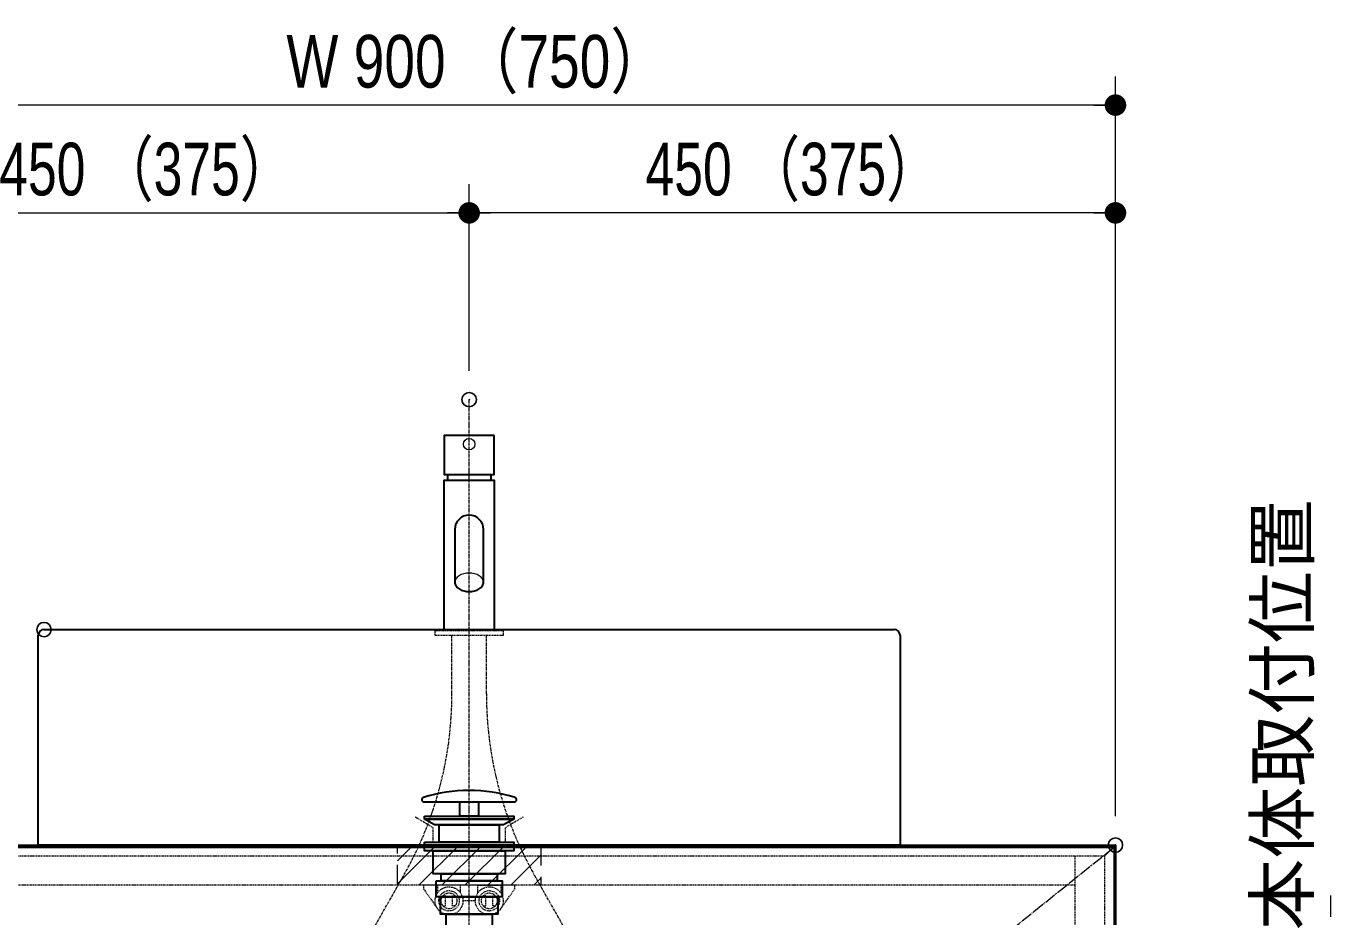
# Model space of a CAD drawing. Units: millimetres, scale not verified. Extents: x -6062 to 6062, y -3045 to 3045.
# Drawn here: x 179 to 1088, y -1430 to -810 of the extents above; entities that cross this region are included whole.
import ezdxf
from ezdxf.enums import TextEntityAlignment as Align

# ---------------------------------------------------------------- set-up
doc = ezdxf.new("R2010")
doc.units = ezdxf.units.MM
doc.header["$LTSCALE"] = 20
doc.header["$PDMODE"] = 32
doc.header["$PDSIZE"] = 10
for name, pattern in [('USER1', [1.11, 0.71, -0.4]), ('USER2', [2.91, 1.76, -0.4, 0.35, -0.4]), ('USER3', [10.5, 8, -0.5, 0.5, -0.5, 0.5, -0.5])]:
    doc.linetypes.add(name, pattern=pattern)
for name, color, linetype, lineweight in [('0-0_5ボウル・キャビネット', 7, 'Continuous', 15), ('0-2_4給排水', 7, 'Continuous', 30), ('0-4_2寸法-2', 7, 'Continuous', 15), ('0-5_0', 7, 'Continuous', 25), ('0-7_2寸法-1', 7, 'Continuous', 15)]:
    doc.layers.add(name, color=color, linetype=linetype, lineweight=lineweight)
doc.layers.add('0-6_Defpoints', color=7, linetype='Continuous')
doc.styles.add('ＭＳ Ｐゴシック', font='')
doc.styles.get('ＭＳ Ｐゴシック').set_extended_font_data('MS PGothic')

# ---------------------------------------------------------------- blocks, each defined once
blk = doc.blocks.new('_Dot')
at = {"layer": '0-5_0'}
blk.add_line((-10, 0), (-20, 0), dxfattribs=at)
for points in [[(0, 0), (-10, 0), (-9.92, 1.25)], [(0, 0), (-9.92, -1.25), (-10, 0)], [(0, 0), (-9.92, 1.25), (-9.69, 2.49)], [(0, 0), (-9.69, -2.49), (-9.92, -1.25)], [(0, 0), (-9.69, 2.49), (-9.3, 3.68)], [(0, 0), (-9.3, -3.68), (-9.69, -2.49)], [(0, 0), (-9.3, 3.68), (-8.76, 4.82)], [(0, 0), (-8.76, -4.82), (-9.3, -3.68)], [(0, 0), (-8.76, 4.82), (-8.09, 5.88)], [(0, 0), (-8.09, -5.88), (-8.76, -4.82)], [(0, 0), (-8.09, 5.88), (-7.29, 6.85)], [(0, 0), (-7.29, -6.85), (-8.09, -5.88)], [(0, 0), (-7.29, 6.85), (-6.37, 7.71)], [(0, 0), (-6.37, -7.71), (-7.29, -6.85)], [(0, 0), (-6.37, 7.71), (-5.36, 8.44)], [(0, 0), (-5.36, -8.44), (-6.37, -7.71)], [(0, 0), (-5.36, 8.44), (-4.26, 9.05)], [(0, 0), (-4.26, -9.05), (-5.36, -8.44)], [(0, 0), (-4.26, 9.05), (-3.09, 9.51)], [(0, 0), (-3.09, -9.51), (-4.26, -9.05)], [(0, 0), (-3.09, 9.51), (-1.87, 9.82)], [(0, 0), (-1.87, -9.82), (-3.09, -9.51)], [(0, 0), (-1.87, 9.82), (-0.63, 9.98)], [(0, 0), (-0.63, -9.98), (-1.87, -9.82)], [(0, 0), (-0.63, 9.98), (0.63, 9.98)], [(0, 0), (0.63, -9.98), (-0.63, -9.98)], [(0, 0), (0.63, 9.98), (1.87, 9.82)], [(0, 0), (1.87, 9.82), (3.09, 9.51)], [(0, 0), (3.09, 9.51), (4.26, 9.05)], [(0, 0), (4.26, 9.05), (5.36, 8.44)], [(0, 0), (5.36, 8.44), (6.37, 7.71)], [(0, 0), (6.37, 7.71), (7.29, 6.85)], [(0, 0), (7.29, 6.85), (8.09, 5.88)], [(0, 0), (8.09, 5.88), (8.76, 4.82)], [(0, 0), (8.76, 4.82), (9.3, 3.68)], [(0, 0), (9.3, 3.68), (9.69, 2.49)], [(0, 0), (9.69, 2.49), (9.92, 1.25)], [(0, 0), (9.92, 1.25), (10, 0)], [(0, 0), (1.87, -9.82), (0.63, -9.98)], [(0, 0), (3.09, -9.51), (1.87, -9.82)], [(0, 0), (4.26, -9.05), (3.09, -9.51)], [(0, 0), (5.36, -8.44), (4.26, -9.05)], [(0, 0), (6.37, -7.71), (5.36, -8.44)], [(0, 0), (7.29, -6.85), (6.37, -7.71)], [(0, 0), (8.09, -5.88), (7.29, -6.85)], [(0, 0), (8.76, -4.82), (8.09, -5.88)], [(0, 0), (9.3, -3.68), (8.76, -4.82)], [(0, 0), (9.69, -2.49), (9.3, -3.68)], [(0, 0), (9.92, -1.25), (9.69, -2.49)], [(0, 0), (10, 0), (9.92, -1.25)]]:
    blk.add_solid(points, dxfattribs=at)
blk = doc.blocks.new('グループ-49')
at = {"layer": '0-0_5ボウル・キャビネット', "lineweight": 30}
for points in [[(36530, -27630), (36500, -27600), (54500, -27600), (54470, -27630)], [(36530, -27630), (36500, -27600), (36500, -34900), (36650, -34900), (36650, -34830)], [(54470, -27630), (54500, -27600), (54500, -34900), (54350, -34900), (54350, -34830)]]:
    blk.add_lwpolyline(points, dxfattribs=at)
at = {"layer": '0-0_5ボウル・キャビネット', "linetype": 'USER1'}
for points in [[(36530, -27630), (36650, -27750), (54350, -27750), (54470, -27630)], [(36650, -34830), (36650, -27750), (36530, -27630)], [(54350, -34830), (54350, -27750), (54470, -27630)]]:
    blk.add_lwpolyline(points, dxfattribs=at)
blk = doc.blocks.new('グループ-50')
at = {"layer": '0-0_5ボウル・キャビネット', "linetype": 'USER1'}
for p, q in [((37060, -34830), (37060, -27750)), ((53940, -34830), (53940, -27750))]:
    blk.add_line(p, q, dxfattribs=at)
at = {"layer": '0-0_5ボウル・キャビネット', "lineweight": 30}
for points in [[(36650, -34890), (37060, -34890), (37060, -34830)], [(54350, -34890), (53940, -34890), (53940, -34830)]]:
    blk.add_lwpolyline(points, dxfattribs=at)
blk = doc.blocks.new('グループ-51')
at = {"layer": '0-0_5ボウル・キャビネット', "linetype": 'USER1'}
blk.add_line((45586, -28376), (45414, -28376), dxfattribs=at)
for points in [[(45938.4, -28488), (46135, -28210), (46135, -28160), (44865, -28160), (44865, -28210), (45061.6, -28488)], [(45380, -28266.3), (45380, -28160), (45060, -28160), (45060, -28266.3)], [(45620, -28266.3), (45620, -28160), (45940, -28160), (45940, -28266.3)], [(45135.1, -28446), (45170, -28446), (45170, -28306), (45135.1, -28306)], [(45304.9, -28446), (45270, -28446), (45270, -28306), (45304.9, -28306)], [(45695.1, -28446), (45730, -28446), (45730, -28306), (45695.1, -28306)], [(45864.9, -28446), (45830, -28446), (45830, -28306), (45864.9, -28306)]]:
    blk.add_lwpolyline(points, dxfattribs=at)
for centre, radius in [((45220, -28376), 194), ((45220, -28376), 142), ((45220, -28376), 110), ((45780, -28376), 194), ((45780, -28376), 142), ((45780, -28376), 110)]:
    blk.add_circle(centre, radius, dxfattribs=at)
blk = doc.blocks.new('グループ-52')
at = {"layer": '0-0_5ボウル・キャビネット', "linetype": 'USER1'}
for p, q in [((53940, -28160), (37060, -28160)), ((37060, -29650), (53940, -29650))]:
    blk.add_line(p, q, dxfattribs=at)
at = {"layer": '0-0_5ボウル・キャビネット', "lineweight": 30}
blk.add_line((37060, -34880), (53940, -34880), dxfattribs=at)
at = {"layer": '0-0_5ボウル・キャビネット', "linetype": 'USER3'}
blk.add_lwpolyline([(36520, -27630), (45500, -34830), (54480, -27630)], dxfattribs=at)
at = {"layer": '0-0_5ボウル・キャビネット', "lineweight": 30}
blk.add_lwpolyline([(36520, -27630), (54480, -27630), (54480, -34830), (36520, -34830)], close=True, dxfattribs=at)
at = {"layer": '0-0_5ボウル・キャビネット', "linetype": 'USER1'}
blk.add_lwpolyline([(37060, -34460), (53940, -34460), (53940, -34520), (37060, -34520)], close=True, dxfattribs=at)
at = {"layer": '0-0_5ボウル・キャビネット'}
for name in ['グループ-49', 'グループ-50', 'グループ-51']:
    blk.add_blockref(name, (0, 0), dxfattribs=at)
blk = doc.blocks.new('止水栓_正面_W100')
at = {"layer": '0-2_4給排水', "linetype": 'USER2', "lineweight": 15}
for p, q in [((-2000, -1400), (-2000, 1400)), ((2000, -1400), (2000, 1400)), ((-3300, 0), (3300, 0))]:
    blk.add_line(p, q, dxfattribs=at)
at = {"layer": '0-2_4給排水'}
for p, q in [((-2200, 600), (-2200, 1200)), ((-1800, 600), (-1800, 1200)), ((1800, 600), (1800, 1200)), ((2200, 600), (2200, 1200))]:
    blk.add_line(p, q, dxfattribs=at)
for points in [[(-2050, 360), (-2280, 360), (-2280, 600), (-2050, 600)], [(-1720, 360), (-1950, 360), (-1950, 600), (-1720, 600)], [(1950, 360), (1720, 360), (1720, 600), (1950, 600)], [(2280, 360), (2050, 360), (2050, 600), (2280, 600)]]:
    blk.add_lwpolyline(points, close=True, dxfattribs=at)
for points in [[(-2050, 295.8), (-2050, 660), (-1950, 660), (-1950, 295.8)], [(1950, 295.8), (1950, 660), (2050, 660), (2050, 295.8)], [(-2050, 360), (-2180, 360), (-2180, 240)], [(-1820, 240), (-1820, 360), (-1950, 360)], [(1950, 360), (1820, 360), (1820, 240)], [(2180, 240), (2180, 360), (2050, 360)]]:
    blk.add_lwpolyline(points, dxfattribs=at)
for centre in [(-2000, 0), (2000, 0)]:
    blk.add_circle(centre, 300, dxfattribs=at)
for centre in [(-2000, 0), (2000, 0)]:
    blk.add_arc(centre, 600, 117.81814, 62.18186, dxfattribs=at)
blk = doc.blocks.new('グループ-63')
at = {"layer": '0-2_4給排水', "linetype": 'USER1', "lineweight": 15}
for p, q in [((45150, -24600), (45150, -24620)), ((45850, -24620), (45850, -24600))]:
    blk.add_line(p, q, dxfattribs=at)
blk.add_lwpolyline([(45020, -24620), (45020, -24680), (45980, -24680), (45980, -24620)], close=True, dxfattribs=at)
blk = doc.blocks.new('グループ-64')
at = {"layer": '0-2_4給排水'}
for p, q in [((45200, -22440), (45200, -22520)), ((45800, -22440), (45800, -22520))]:
    blk.add_line(p, q, dxfattribs=at)
at = {"layer": '0-2_4給排水', "linetype": 'USER2', "lineweight": 15}
for p, q in [((44164.7, -28769.2), (44595.3, -28010.8)), ((46835.3, -28769.2), (46404.7, -28010.8))]:
    blk.add_line(p, q, dxfattribs=at)
at = {"layer": '0-2_4給排水'}
blk.add_lwpolyline([(45850, -21900), (45150, -21900), (45150, -22440), (45850, -22440)], close=True, dxfattribs=at)
for points in [[(45150, -24600), (45150, -22520), (45850, -22520), (45850, -24600)], [(45300, -23207.8), (45300, -23943.4), (45300.8, -23955), (45303.3, -23966.8), (45307.7, -23978.8), (45314, -23990.7), (45322.3, -24002.5), (45332.6, -24013.8), (45344.7, -24024.5), (45358.6, -24034.3), (45373.9, -24043.2), (45390.6, -24051), (45408.1, -24057.6), (45426.4, -24063), (45445, -24067), (45463.6, -24069.8), (45482, -24071.5), (45500, -24072), (45518, -24071.5), (45536.4, -24069.8), (45555, -24067), (45573.6, -24063), (45591.9, -24057.6), (45609.4, -24051), (45626.1, -24043.2), (45641.4, -24034.3), (45655.3, -24024.5), (45667.4, -24013.8), (45677.7, -24002.5), (45686, -23990.7), (45692.3, -23978.8), (45696.7, -23966.8), (45699.2, -23955), (45700, -23943.4), (45700, -23208)]]:
    blk.add_lwpolyline(points, dxfattribs=at)
at = {"layer": '0-2_4給排水', "lineweight": 15}
blk.add_lwpolyline([(45700, -23943.4), (45699.2, -23931.9), (45696.7, -23920), (45692.3, -23908), (45686, -23896.1), (45677.7, -23884.4), (45667.4, -23873.1), (45655.3, -23862.4), (45641.4, -23852.5), (45626.1, -23843.6), (45609.4, -23835.8), (45591.9, -23829.2), (45573.6, -23823.9), (45555, -23819.8), (45536.4, -23817), (45518, -23815.4), (45500, -23814.9), (45482, -23815.4), (45463.6, -23817), (45445, -23819.8), (45426.4, -23823.9), (45408.1, -23829.2), (45390.6, -23835.8), (45373.9, -23843.6), (45358.6, -23852.5), (45344.7, -23862.4), (45332.6, -23873.1), (45322.3, -23884.4), (45314, -23896.1), (45307.7, -23908), (45303.3, -23920), (45300.8, -23931.9), (45300, -23943.4)], dxfattribs=at)
at = {"layer": '0-2_4給排水', "linetype": 'USER2', "lineweight": 15}
for points in [[(45260, -25493.4), (45260, -25403), (45260, -24680)], [(45740, -25493.4), (45740, -25403), (45740, -24680)], [(43500, -32100), (43500, -31377), (43500, -31286.6)], [(47500, -32100), (47500, -31377), (47500, -31286.6)]]:
    blk.add_lwpolyline(points, dxfattribs=at)
at = {"layer": '0-2_4給排水', "lineweight": 15}
blk.add_circle((45500, -22020), 80, dxfattribs=at)
at = {"layer": '0-2_4給排水'}
for start, end in [(90, 180), (0, 90)]:
    blk.add_arc((45500, -23208), 200, start, end, dxfattribs=at)
at = {"layer": '0-2_4給排水', "linetype": 'USER2', "lineweight": 15}
for centre, start, end in [((40160.7, -25493.4), 330.41692, 0), ((50839.3, -25493.4), 180, 209.58308), ((48599.3, -31286.6), 150.41692, 180), ((42400.7, -31286.6), 0, 29.58308)]:
    blk.add_arc(centre, 5099.3, start, end, dxfattribs=at)
at = {"layer": '0-2_4給排水'}
for name, p in [('グループ-63', (0, 0)), ('止水栓_正面_W100', (45500, -32700))]:
    blk.add_blockref(name, p, dxfattribs=at)
blk = doc.blocks.new('グループ-68')
at = {"layer": '0-2_4給排水', "linetype": 'USER2', "lineweight": 15}
blk.add_line((45500, -42400), (45500, -21400), dxfattribs=at)
at = {"layer": '0-2_4給排水'}
for p, q in [((44840, -26965.2), (44840, -26970)), ((44870, -27000), (46130, -27000)), ((46160, -26970), (46160, -26965.2))]:
    blk.add_line(p, q, dxfattribs=at)
for points in [[(45370, -27000), (45630, -27000), (45630, -27200), (45370, -27200)], [(44880, -27200), (46120, -27200), (46120, -27240), (44880, -27240)], [(45018.7, -27320), (44880, -27240), (46120, -27240), (45979.8, -27320)], [(45080, -27320), (45920, -27320), (45920, -27560), (45080, -27560)], [(44880, -27560), (46120, -27560), (46120, -27680), (44880, -27680)], [(45000, -27680), (46000, -27680), (46000, -28000), (45000, -28000)], [(45040, -28100), (45960, -28100), (45960, -28320), (45040, -28320)], [(45110, -28000), (45890, -28000), (45890, -28100), (45110, -28100)], [(45100, -28320), (45900, -28320), (45900, -28560), (45100, -28560)], [(45180, -28560), (45820, -28560), (45820, -29920), (45180, -29920)]]:
    blk.add_lwpolyline(points, close=True, dxfattribs=at)
for centre, radius, start, end in [((45500, -29002.5), 2162.5, 72.8168, 107.1832), ((44870, -26965.2), 30, 107.1832, 180), ((44870, -26970), 30, 180, 270), ((46130, -26970), 30, 270, 0), ((46130, -26965.2), 30, 0, 72.8168)]:
    blk.add_arc(centre, radius, start, end, dxfattribs=at)
blk = doc.blocks.new('グループ-80')
at = {"layer": '0-0_5ボウル・キャビネット', "lineweight": 30}
for p, q in [((39500, -27600), (39500, -24680)), ((39580, -24600), (51420, -24600))]:
    blk.add_line(p, q, dxfattribs=at)
blk.add_lwpolyline([(51500, -24680), (51500, -27600), (39500, -27600)], dxfattribs=at)
at = {"layer": '0-0_5ボウル・キャビネット', "linetype": 'USER1'}
blk.add_lwpolyline([(46250, -27211.1), (46000, -27360), (46000, -27560), (45000, -27560), (45000, -27360), (44750, -27211.1)], dxfattribs=at)
at = {"layer": '0-0_5ボウル・キャビネット', "lineweight": 30}
for centre, start, end in [((39580, -24680), 90, 180), ((51420, -24680), 0, 90)]:
    blk.add_arc(centre, 80, start, end, dxfattribs=at)

msp = doc.modelspace()

# ---------------------------------------------------------------- linework, layer by layer
at = {"layer": '0-0_5ボウル・キャビネット'}
for p, q in [((437.5, -1391), (448.5, -1380)), ((437.5, -1407), (464.5, -1380)), ((452.5, -1408), (480.5, -1380)), ((468.5, -1408), (496.5, -1380)), ((484.5, -1408), (512.5, -1380)), ((500.5, -1408), (528.5, -1380)), ((516.5, -1408), (537.5, -1387)), ((532.5, -1408), (537.5, -1403))]:
    msp.add_line(p, q, dxfattribs=at)
at = {"layer": '0-0_5ボウル・キャビネット', "linetype": 'USER1'}
msp.add_lwpolyline([(437.5, -1408), (437.5, -1380), (537.5, -1380), (537.5, -1408)], dxfattribs=at)
at = {"layer": '0-4_2寸法-2'}
msp.add_line((1087.5, -1429.99), (1087.5, -1414.99), dxfattribs=at)
at = {"layer": '0-6_Defpoints'}
for p in [(487.5, -940), (937.5, -940), (487.5, -1070), (191.5, -1230), (937.5, -1380)]:
    msp.add_point(p, dxfattribs=at)
at = {"layer": '0-7_2寸法-1'}
for p, q in [((937.5, -920), (937.5, -845)), ((922.49, -865), (52.51, -865)), ((487.5, -1050), (487.5, -920)), ((487.5, -1050), (487.5, -920)), ((937.5, -1360), (937.5, -920)), ((52.51, -940), (472.49, -940)), ((922.49, -940), (502.51, -940))]:
    msp.add_line(p, q, dxfattribs=at)

# ---------------------------------------------------------------- block references
at = {"layer": '0-0_5ボウル・キャビネット', "xscale": 0.05, "yscale": 0.05}
for name in ['グループ-80', 'グループ-52']:
    msp.add_blockref(name, (-1787.5, 0), dxfattribs=at)
at = {"layer": '0-2_4給排水', "xscale": 0.05, "yscale": 0.05}
for name in ['グループ-68', 'グループ-64']:
    msp.add_blockref(name, (-1787.5, 0), dxfattribs=at)
at = {"layer": '0-7_2寸法-1', "xscale": 0.7503418, "yscale": 0.7503418}
for p in [(937.5, -865), (487.5, -940), (937.5, -940)]:
    msp.add_blockref('_Dot', p, dxfattribs=at)
at = {"layer": '0-7_2寸法-1', "xscale": 0.7503418, "yscale": 0.7503418, "rotation": 180}
msp.add_blockref('_Dot', (487.5, -940), dxfattribs=at)

# ---------------------------------------------------------------- texts
at = {"layer": '0-4_2寸法-2', "style": 'ＭＳ Ｐゴシック'}
msp.add_text('本体取付位置', height=36.66, rotation=90, dxfattribs=at).set_placement((1082.81, -1439.39), align=Align.BOTTOM_LEFT)
at = {"layer": '0-7_2寸法-1', "style": 'ＭＳ Ｐゴシック'}
for s, width, p in [('W 900 （750）', 0.8, (360.23, -863.81)), ('450 （375）', 0.75, (160.29, -938.81)), ('450 （375）', 0.75, (610.29, -938.81))]:
    msp.add_text(s, height=36.66, dxfattribs=dict(at, width=width)).set_placement(p, align=Align.BOTTOM_LEFT)

doc.saveas('drawing.dxf')
